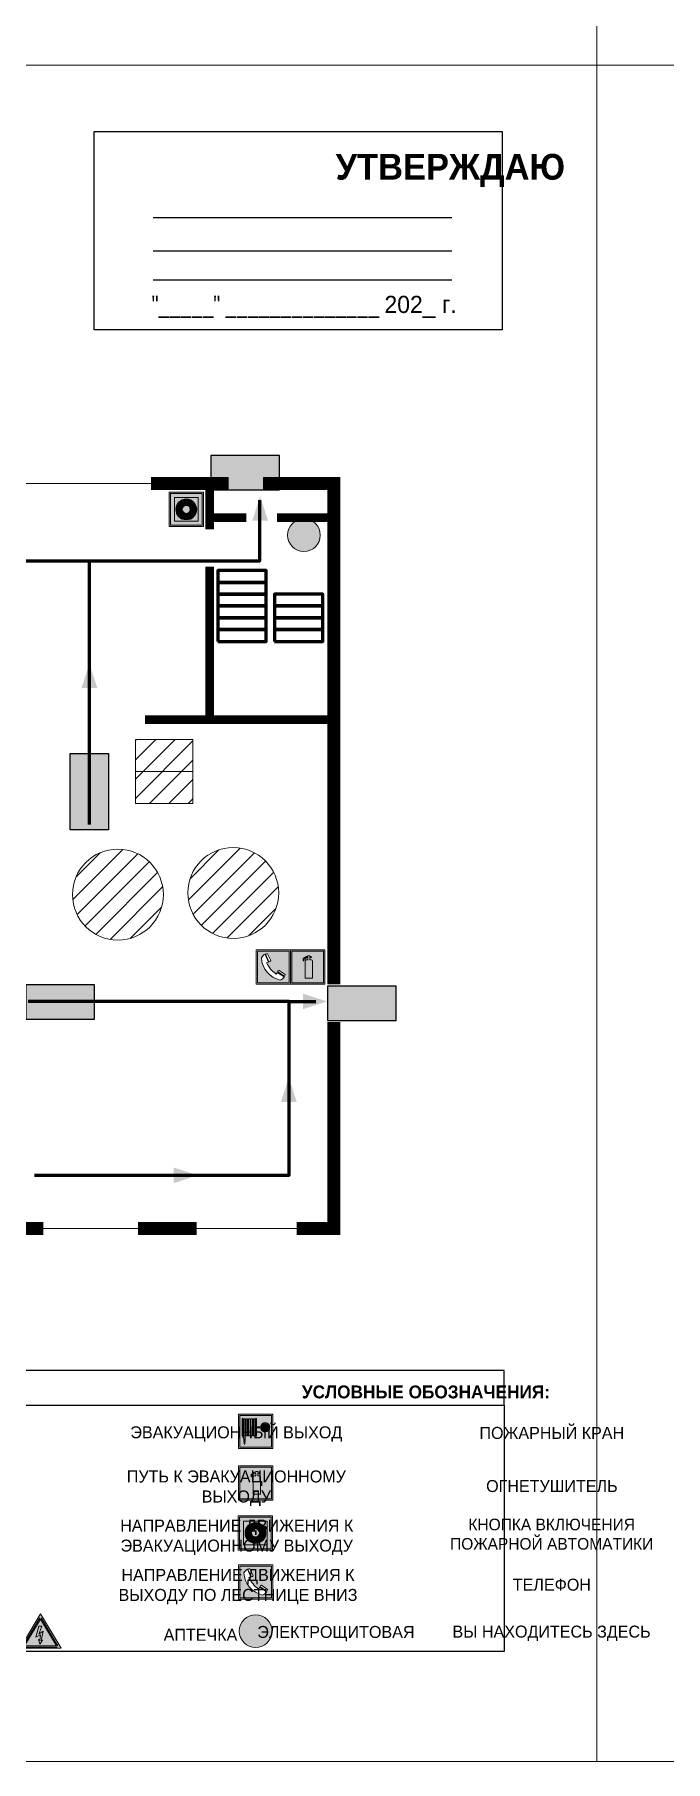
# Model space of a CAD drawing. Header units: millimetres. Extents: x 13810 to 67229, y 12374 to 21950.
# Drawn here: x 19528.7 to 19675.6, y 13756.9 to 14159.1 of the extents above; entities that cross this region are included whole.
import ezdxf

# ---------------------------------------------------------------- set-up
doc = ezdxf.new("R2010")
doc.units = ezdxf.units.MM
doc.layers.add('План_Штампы', color=7, linetype='Continuous')
doc.styles.add('обычный', font='arial.ttf')
pattern_1 = [(45, (-1655.915, 12354.516), (-2.24506403, 2.24506403), [])]

# ---------------------------------------------------------------- blocks, each defined once
blk = doc.blocks.new('A$C3E6D3DDE')
at = {"lineweight": 5}
h = blk.add_hatch(color=40, dxfattribs=at)
h.paths.add_polyline_path([(24.1, 1.45), (16.46, -11.35), (31.74, -11.35)])
h.paths.add_polyline_path([(24.09, -0.46), (30.03, -10.41), (18.14, -10.41)], flags=16)
h.paths.add_polyline_path([(24.54, -3.08), (23.41, -6.02), (25.13, -5.01), (24.33, -8.5), (24.82, -8.27), (23.79, -9.86), (23.4, -8.04), (23.8, -8.43), (24.04, -6.29), (22.39, -7.25), (23.44, -3.08)], flags=0)
h = blk.add_hatch(color=256, dxfattribs=at)
h.paths.add_polyline_path([(24.37, 0.03, 0.567511), (23.82, 0.03), (17.59, -10.4, 0.582454), (17.86, -10.88), (30.32, -10.88, 0.582149), (30.6, -10.4)])
h.paths.add_polyline_path([(24.09, -0.46), (18.14, -10.41), (30.03, -10.41)], flags=16)
h.paths.add_polyline_path([(24.54, -3.08), (23.41, -6.02), (25.13, -5.01), (24.33, -8.5), (24.82, -8.27), (23.79, -9.86), (23.4, -8.04), (23.8, -8.43), (24.04, -6.29), (22.39, -7.25), (23.44, -3.08)], flags=0)
h = blk.add_hatch(color=40, dxfattribs=at)
h.paths.add_polyline_path([(24.09, -0.46), (18.14, -10.41), (30.03, -10.41)])
h.paths.add_polyline_path([(24.82, -8.27), (23.79, -9.86), (23.4, -8.04), (23.8, -8.43), (24.04, -6.29), (22.39, -7.25), (23.44, -3.08), (24.54, -3.08), (23.41, -6.02), (25.13, -5.01), (24.33, -8.5)], flags=16)
at = {"color": 40, "lineweight": 5}
for p, q in [((16.46, -11.35), (24.1, 1.45)), ((24.1, 1.45), (31.74, -11.35))]:
    blk.add_line(p, q, dxfattribs=at)
at = {"lineweight": 5}
for p, q in [((17.59, -10.4), (23.82, 0.03)), ((24.37, 0.03), (30.6, -10.4)), ((18.14, -10.41), (24.09, -0.46)), ((23.44, -3.08), (22.39, -7.25)), ((22.39, -7.25), (24.04, -6.29)), ((23.41, -6.02), (24.54, -3.08)), ((25.13, -5.01), (23.41, -6.02)), ((24.54, -3.08), (23.44, -3.08)), ((24.04, -6.29), (23.8, -8.43)), ((24.09, -0.46), (30.03, -10.41)), ((24.33, -8.5), (25.13, -5.01)), ((17.86, -10.88), (30.32, -10.88)), ((18.14, -10.41), (30.03, -10.41)), ((23.8, -8.43), (23.4, -8.04)), ((23.4, -8.04), (23.79, -9.86)), ((23.79, -9.86), (24.82, -8.27)), ((24.82, -8.27), (24.33, -8.5))]:
    blk.add_line(p, q, dxfattribs=at)
at = {"color": 50, "lineweight": 5}
blk.add_line((31.74, -11.35), (16.46, -11.35), dxfattribs=at)
blk = doc.blocks.new('A$C37112FD5')
at = {"true_color": 0xf5f5ff}
h = blk.add_hatch(color=7, dxfattribs=at)
h.dxf.hatch_style = 1
h.paths.add_polyline_path([(12.8, -7.4), (0, -7.4), (0, -20.2), (12.8, -20.2)])
h.paths.add_polyline_path([(12.29, -7.91), (12.29, -19.69), (0.51, -19.69), (0.51, -7.91)], flags=16)
h.paths.add_polyline_path([(4.98, -9.04, -0.42597), (5.17, -9.22), (5.17, -12.25), (5.17, -15.29, -0.432244), (4.98, -15.47), (4.83, -15.47, -0.42597), (4.64, -15.29), (4.64, -12.25), (4.64, -9.22, -0.432244), (4.83, -9.04)], flags=0)
h.paths.add_polyline_path([(4.28, -9.22), (4.28, -12.25), (4.28, -15.29, -0.432244), (4.09, -15.47), (3.94, -15.47, -0.42597), (3.75, -15.29), (3.75, -12.25), (3.75, -9.22, -0.432244), (3.94, -9.04), (4.09, -9.04, -0.42597)], flags=0)
h.paths.add_polyline_path([(5.72, -9.04), (5.87, -9.04, -0.42597), (6.06, -9.22), (6.06, -12.25), (6.06, -15.29, -0.432244), (5.87, -15.47), (5.72, -15.47, -0.42597), (5.53, -15.29), (5.53, -12.25), (5.53, -9.22, -0.432244)], flags=0)
h.paths.add_polyline_path([(6.42, -8.9), (6.5, -8.9, -0.42597), (6.69, -9.08), (6.69, -12.03), (8.21, -12.03, -15.824349), (8.21, -12.47), (6.69, -12.47), (6.69, -15.42, -0.432244), (6.5, -15.6), (6.42, -15.6)], flags=0)
h.paths.add_polyline_path([(3.39, -9.22), (3.39, -12.25), (3.39, -15.29, -0.432244), (3.2, -15.47), (3.05, -15.47, -0.42597), (2.85, -15.29), (2.85, -12.25), (2.85, -9.22, -0.432244), (3.05, -9.04), (3.2, -9.04, -0.42597)], flags=0)
h.paths.add_polyline_path([(2.5, -9.22), (2.5, -16.71), (1.96, -16.71), (1.96, -9.22, -0.432244), (2.15, -9.04), (2.31, -9.04, -0.42597)], flags=0)
h.paths.add_polyline_path([(1.61, -8.9), (1.61, -15.6), (1.57, -15.6, -0.42597), (1.37, -15.42), (1.37, -12.03), (1.37, -9.09, -0.432244), (1.57, -8.9)], flags=0)
h.paths.add_polyline_path([(9.76, -10.81), (9.76, -12.03), (8.49, -12.03, -0.336371)], flags=0)
h.paths.add_polyline_path([(8.49, -12.47), (9.76, -12.47), (9.76, -13.7, -0.336371)], flags=0)
h.paths.add_polyline_path([(10.11, -10.81, -0.336371), (11.38, -12.03), (10.11, -12.03)], flags=0)
h.paths.add_polyline_path([(10.11, -12.47), (11.38, -12.47, -0.336371), (10.11, -13.7)], flags=0)
h.paths.add_polyline_path([(2.5, -16.84), (2.5, -17.05), (1.97, -17.05), (1.97, -16.84)], flags=0)
h.paths.add_polyline_path([(2.5, -17.24, -0.033778), (2.24, -18.6, -0.033778), (1.97, -17.24)], flags=0)
h = blk.add_hatch(color=242)
h.dxf.hatch_style = 1
h.paths.add_polyline_path([(12.29, -7.91), (0.51, -7.91), (0.51, -19.69), (12.29, -19.69)])
h.paths.add_polyline_path([(6.42, -15.6), (6.42, -8.9), (6.5, -8.9, -0.42597), (6.69, -9.08), (6.69, -12.03), (8.21, -12.03, -15.824349), (8.21, -12.47), (6.69, -12.47), (6.69, -15.42, -0.432244), (6.5, -15.6)], flags=16)
h.paths.add_polyline_path([(5.87, -15.47), (5.72, -15.47, -0.42597), (5.53, -15.29), (5.53, -12.25), (5.53, -9.22, -0.432244), (5.72, -9.04), (5.87, -9.04, -0.42597), (6.06, -9.22), (6.06, -12.25), (6.06, -15.29, -0.432244)], flags=16)
h.paths.add_polyline_path([(4.98, -15.47), (4.83, -15.47, -0.42597), (4.64, -15.29), (4.64, -12.25), (4.64, -9.22, -0.432244), (4.83, -9.04), (4.98, -9.04, -0.42597), (5.17, -9.22), (5.17, -12.25), (5.17, -15.29, -0.432244)], flags=16)
h.paths.add_polyline_path([(4.09, -15.47), (3.94, -15.47, -0.42597), (3.75, -15.29), (3.75, -12.25), (3.75, -9.22, -0.432244), (3.94, -9.04), (4.09, -9.04, -0.42597), (4.28, -9.22), (4.28, -12.25), (4.28, -15.29, -0.432244)], flags=16)
h.paths.add_polyline_path([(3.2, -15.47), (3.05, -15.47, -0.42597), (2.85, -15.29), (2.85, -12.25), (2.85, -9.22, -0.432244), (3.05, -9.04), (3.2, -9.04, -0.42597), (3.39, -9.22), (3.39, -12.25), (3.39, -15.29, -0.432244)], flags=16)
h.paths.add_polyline_path([(2.5, -17.05), (1.97, -17.05), (1.97, -16.84), (2.5, -16.84)], flags=16)
h.paths.add_polyline_path([(2.5, -17.24, -0.033778), (2.24, -18.6, -0.033778), (1.97, -17.24)], flags=16)
h.paths.add_polyline_path([(2.5, -16.71), (1.96, -16.71), (1.96, -9.22, -0.432244), (2.15, -9.04), (2.31, -9.04, -0.42597), (2.5, -9.22)], flags=16)
h.paths.add_polyline_path([(1.61, -15.6), (1.57, -15.6, -0.42597), (1.37, -15.42), (1.37, -12.03), (1.37, -9.09, -0.432244), (1.57, -8.9), (1.61, -8.9)], flags=16)
h.paths.add_polyline_path([(8.49, -12.47), (9.76, -12.47), (9.76, -13.7, -0.336371)], flags=0)
h.paths.add_polyline_path([(10.11, -13.7), (10.11, -12.47), (11.38, -12.47, -0.336371)], flags=0)
h.paths.add_polyline_path([(8.49, -12.03, -0.336371), (9.76, -10.81), (9.76, -12.03)], flags=0)
h.paths.add_polyline_path([(10.11, -12.03), (10.11, -10.81, -0.336371), (11.38, -12.03)], flags=0)
h = blk.add_hatch(color=7, dxfattribs=at)
h.dxf.hatch_style = 1
h.paths.add_polyline_path([(1.61, -8.9), (1.57, -8.9, 0.432244), (1.37, -9.09), (1.37, -12.03), (1.37, -15.42, 0.42597), (1.57, -15.6), (1.61, -15.6)])
h.paths.add_polyline_path([(2.5, -9.22, 0.42597), (2.31, -9.04), (2.15, -9.04, 0.432244), (1.96, -9.22), (1.96, -16.71), (2.5, -16.71)])
h.paths.add_polyline_path([(2.5, -16.84), (1.97, -16.84), (1.97, -17.05), (2.5, -17.05)])
h.paths.add_polyline_path([(2.5, -17.24), (1.97, -17.24, 0.033778), (2.24, -18.6, 0.033778)])
h.paths.add_polyline_path([(3.39, -12.25), (3.39, -9.22, 0.42597), (3.2, -9.04), (3.05, -9.04, 0.432244), (2.85, -9.22), (2.85, -12.25), (2.85, -15.29, 0.42597), (3.05, -15.47), (3.2, -15.47, 0.432244), (3.39, -15.29)])
h.paths.add_polyline_path([(4.28, -12.25), (4.28, -9.22, 0.42597), (4.09, -9.04), (3.94, -9.04, 0.432244), (3.75, -9.22), (3.75, -12.25), (3.75, -15.29, 0.42597), (3.94, -15.47), (4.09, -15.47, 0.432244), (4.28, -15.29)])
h.paths.add_polyline_path([(5.17, -12.25), (5.17, -9.22, 0.42597), (4.98, -9.04), (4.83, -9.04, 0.432244), (4.64, -9.22), (4.64, -12.25), (4.64, -15.29, 0.42597), (4.83, -15.47), (4.98, -15.47, 0.432244), (5.17, -15.29)])
h.paths.add_polyline_path([(6.06, -12.25), (6.06, -9.22, 0.42597), (5.87, -9.04), (5.72, -9.04, 0.432244), (5.53, -9.22), (5.53, -12.25), (5.53, -15.29, 0.42597), (5.72, -15.47), (5.87, -15.47, 0.432244), (6.06, -15.29)])
h.paths.add_polyline_path([(6.69, -12.47), (8.21, -12.47, 15.824349), (8.21, -12.03), (6.69, -12.03), (6.69, -9.08, 0.42597), (6.5, -8.9), (6.42, -8.9), (6.42, -15.6), (6.5, -15.6, 0.432244), (6.69, -15.42)])
h.paths.add_polyline_path([(8.49, -12.47), (9.76, -12.47), (9.76, -13.7, -0.336371)], flags=16)
h.paths.add_polyline_path([(8.49, -12.03, -0.336371), (9.76, -10.81), (9.76, -12.03)], flags=16)
h.paths.add_polyline_path([(10.11, -12.47), (11.38, -12.47, -0.336371), (10.11, -13.7)], flags=16)
h.paths.add_polyline_path([(10.11, -12.03), (10.11, -10.81, -0.336371), (11.38, -12.03)], flags=16)
h = blk.add_hatch(color=242)
h.dxf.hatch_style = 1
h.paths.add_polyline_path([(9.76, -10.81, 0.336371), (8.49, -12.03), (9.76, -12.03)])
h.paths.add_polyline_path([(10.11, -10.81), (10.11, -12.03), (11.38, -12.03, 0.336371)])
h.paths.add_polyline_path([(11.38, -12.47), (10.11, -12.47), (10.11, -13.7, 0.336371)])
h.paths.add_polyline_path([(9.76, -12.47), (8.49, -12.47, 0.336371), (9.76, -13.7)])
at = {"color": 242, "lineweight": 5}
for p, q in [((0, -20.2), (0, -7.4)), ((0, -7.4), (12.8, -7.4)), ((1.37, -12.03), (1.37, -9.08)), ((1.37, -12.03), (1.37, -15.42)), ((1.57, -8.9), (1.61, -8.9)), ((1.61, -8.9), (1.61, -15.6)), ((1.96, -16.71), (1.96, -9.22)), ((2.15, -9.04), (2.31, -9.04)), ((2.5, -16.71), (2.5, -9.22)), ((2.85, -12.25), (2.85, -9.22)), ((2.85, -12.25), (2.85, -15.29)), ((3.05, -9.04), (3.2, -9.04)), ((3.39, -12.25), (3.39, -9.22)), ((3.39, -12.25), (3.39, -15.29)), ((3.75, -12.25), (3.75, -9.22)), ((3.75, -12.25), (3.75, -15.29)), ((3.94, -9.04), (4.09, -9.04)), ((4.28, -12.25), (4.28, -9.22)), ((4.28, -12.25), (4.28, -15.29)), ((4.64, -12.25), (4.64, -9.22)), ((4.64, -12.25), (4.64, -15.29)), ((4.83, -9.04), (4.98, -9.04)), ((5.17, -12.25), (5.17, -9.22)), ((5.17, -12.25), (5.17, -15.29)), ((5.53, -12.25), (5.53, -9.22)), ((5.53, -12.25), (5.53, -15.29)), ((5.72, -9.04), (5.87, -9.04)), ((6.06, -12.25), (6.06, -9.22)), ((6.06, -12.25), (6.06, -15.29)), ((6.42, -8.9), (6.42, -15.6)), ((6.5, -8.9), (6.42, -8.9)), ((6.69, -12.03), (6.69, -9.08)), ((8.21, -12.03), (6.69, -12.03)), ((8.21, -12.47), (6.69, -12.47)), ((6.69, -12.47), (6.69, -15.42)), ((9.76, -12.03), (8.49, -12.03)), ((9.76, -12.47), (8.49, -12.47)), ((9.76, -10.81), (9.76, -12.03)), ((9.76, -12.47), (9.76, -13.7)), ((10.11, -10.81), (10.11, -12.03)), ((11.38, -12.03), (10.11, -12.03)), ((11.38, -12.47), (10.11, -12.47)), ((10.11, -12.47), (10.11, -13.7)), ((12.8, -20.2), (12.8, -7.4)), ((1.57, -15.6), (1.61, -15.6)), ((1.96, -16.71), (2.5, -16.71)), ((1.97, -16.84), (2.5, -16.84)), ((1.97, -17.05), (1.97, -16.84)), ((2.5, -17.05), (1.97, -17.05)), ((1.97, -17.24), (2.5, -17.24)), ((2.5, -16.84), (2.5, -17.05)), ((3.05, -15.47), (3.2, -15.47)), ((3.94, -15.47), (4.09, -15.47)), ((4.83, -15.47), (4.98, -15.47)), ((5.72, -15.47), (5.87, -15.47)), ((6.42, -15.6), (6.5, -15.6)), ((0, -20.2), (12.8, -20.2))]:
    blk.add_line(p, q, dxfattribs=at)
blk.add_lwpolyline([(0.51, -7.91), (12.29, -7.91), (12.29, -19.69), (0.51, -19.69)], close=True, dxfattribs=at)
for centre, radius, start, end in [((1.56, -9.09), 0.182, 87.10267, 180.60715), ((2.15, -9.22), 0.182, 87.10267, 180.60715), ((2.32, -9.22), 0.182, 359.39285, 92.89733), ((3.04, -9.22), 0.182, 87.10267, 180.60715), ((3.21, -9.22), 0.182, 359.39285, 92.89733), ((3.93, -9.22), 0.182, 87.10267, 180.60715), ((4.1, -9.22), 0.182, 359.39285, 92.89733), ((4.82, -9.22), 0.182, 87.10267, 180.60715), ((4.99, -9.22), 0.182, 359.39285, 92.89733), ((5.71, -9.22), 0.182, 87.10267, 180.60715), ((5.88, -9.22), 0.182, 359.39285, 92.89733), ((6.51, -9.09), 0.182, 359.39285, 92.89733), ((9.93, -12.25), 1.74, 187.23185, 172.76815), ((9.93, -12.25), 1.46, 96.99266, 171.35851), ((9.93, -12.25), 1.46, 188.64149, 263.00734), ((9.93, -12.25), 1.46, 8.64149, 83.00734), ((9.93, -12.25), 1.46, 276.99266, 351.35851), ((1.56, -15.42), 0.182, 179.39285, 272.89733), ((12.17, -15.98), 10.27, 187.04098, 194.7793), ((-7.7, -15.98), 10.27, 345.2207, 352.95902), ((3.04, -15.29), 0.182, 179.39285, 272.89733), ((3.21, -15.29), 0.182, 267.10267, 0.60715), ((3.93, -15.29), 0.182, 179.39285, 272.89733), ((4.1, -15.29), 0.182, 267.10267, 0.60715), ((4.82, -15.29), 0.182, 179.39285, 272.89733), ((4.99, -15.29), 0.182, 267.10267, 0.60715), ((5.71, -15.29), 0.182, 179.39285, 272.89733), ((5.88, -15.29), 0.182, 267.10267, 0.60715), ((6.51, -15.42), 0.182, 267.10267, 0.60715)]:
    blk.add_arc(centre, radius, start, end, dxfattribs=at)
blk = doc.blocks.new('A$C7B8C2D5B')
at = {"lineweight": 0}
h = blk.add_hatch(color=5, dxfattribs=at)
h.dxf.hatch_style = 1
h.paths.add_polyline_path([(1.4, -3.02, 1), (-2.11, -3.02, 1)])
at = {"color": 5, "lineweight": 0}
blk.add_circle((-0.36, -3.02), 1.75, dxfattribs=at)
blk = doc.blocks.new('A$C456E1F9C')
at = {"lineweight": 5}
h = blk.add_hatch(color=242, dxfattribs=at)
h.paths.add_polyline_path([(0.51, -1.47), (0.51, -13.26), (12.29, -13.26), (12.29, -1.47)])
h.paths.add_polyline_path([(5.42, -4.95, -0.254479), (4.78, -5.4), (3.52, -2.53, -0.209735), (4.23, -2.4)], flags=16)
h.paths.add_polyline_path([(8.53, -8.6), (10.87, -10.17), (10.54, -10.76), (8.03, -9.13, -0.192251)], flags=16)
h.paths.add_polyline_path([(4.61, -5.49, 0.005518), (3.87, -5.72, 0.128647), (7.49, -10.01, 0.00809), (7.83, -9.33), (10.47, -10.97, -0.16736), (8.99, -12.25, -0.327862), (1.95, -3.95, -0.166952), (3.36, -2.62)], flags=16)
at = {"color": 242, "lineweight": 5}
for p, q in [((0, -13.77), (0, -0.97)), ((12.8, -0.97), (0, -0.97)), ((4.61, -5.49), (3.36, -2.62)), ((3.52, -2.53), (4.78, -5.4)), ((4.23, -2.4), (5.42, -4.95)), ((12.8, -13.77), (12.8, -0.97)), ((7.83, -9.33), (10.47, -10.97)), ((8.03, -9.13), (10.54, -10.76)), ((10.81, -10.12), (8.53, -8.6)), ((10.54, -10.76), (10.8, -10.3)), ((10.8, -10.3), (10.81, -10.12)), ((0, -13.77), (12.8, -13.77))]:
    blk.add_line(p, q, dxfattribs=at)
blk.add_lwpolyline([(0.51, -1.47), (12.29, -1.47), (12.29, -13.26), (0.51, -13.26)], close=True, dxfattribs=at)
for centre, radius, start, end in [((4.59, -5.34), 2.99, 114.28453, 152.19739), ((11.12, -3.31), 9.19, 183.99153, 256.60086), ((4.02, -3.27), 0.891, 76.32839, 123.70924), ((14.98, -39.1), 35.17, 107.14873, 108.41345), ((13.86, -0.94), 11.08, 205.55365, 234.87622), ((4.68, -4.59), 0.824, 276.9621, 334.07228), ((-13.31, 0.8), 23.44, 332.54871, 334.40268), ((8.94, -9.5), 0.989, 114.40924, 157.93883), ((7.87, -9.46), 3, 291.92908, 329.9329)]:
    blk.add_arc(centre, radius, start, end, dxfattribs=at)
blk = doc.blocks.new('A$C54414219')
at = {"true_color": 0xffffff}
h = blk.add_hatch(color=7, dxfattribs=at)
h.paths.add_polyline_path([(2.39, -9.45), (2.39, -18.3), (11.23, -18.3), (11.23, -9.45)], flags=0)
h.paths.add_polyline_path([(10.71, -13.87, -1), (2.92, -13.87, -1)], flags=0)
h.paths.add_polyline_path([(8.3, -13.87, -1), (5.33, -13.87, -1)], flags=0)
h.paths.add_polyline_path([(0.41, -7.47), (0.41, -20.27), (13.21, -20.27), (13.21, -7.47)])
h.paths.add_polyline_path([(0.92, -19.77), (12.71, -19.77), (12.71, -7.98), (0.92, -7.98)], flags=16)
h.paths.add_polyline_path([(11.23, -9.45), (11.23, -18.3), (2.39, -18.3), (2.39, -9.45)], flags=0)
at = {"lineweight": 5}
h = blk.add_hatch(color=242, dxfattribs=at)
h.paths.add_polyline_path([(12.71, -7.98), (0.92, -7.98), (0.92, -19.77), (12.71, -19.77)])
h.paths.add_polyline_path([(11.23, -18.3), (2.39, -18.3), (2.39, -9.45), (11.23, -9.45)], flags=16)
h.paths.add_polyline_path([(10.71, -13.87, -1), (2.92, -13.87, -1)], flags=0)
h.paths.add_polyline_path([(8.3, -13.87, -1), (5.33, -13.87, -1)], flags=0)
at = {"true_color": 0xffffff}
h = blk.add_hatch(color=7, dxfattribs=at)
h.paths.add_polyline_path([(2.39, -9.45), (2.39, -18.3), (11.23, -18.3), (11.23, -9.45)])
h.paths.add_polyline_path([(10.71, -13.87, -1), (2.92, -13.87, -1)], flags=16)
h.paths.add_polyline_path([(8.3, -13.87, -1), (5.33, -13.87, -1)], flags=0)
at = {"lineweight": 5}
h = blk.add_hatch(color=242, dxfattribs=at)
h.paths.add_polyline_path([(2.92, -13.87, 1), (10.71, -13.87, 1)])
h.paths.add_polyline_path([(8.3, -13.87, -1), (5.33, -13.87, -1)], flags=16)
at = {"color": 242, "lineweight": 5}
for p, q in [((0.41, -20.27), (0.41, -7.47)), ((0.41, -7.47), (13.21, -7.47)), ((0.41, -7.47), (13.21, -7.47)), ((13.21, -20.27), (13.21, -7.47)), ((0.41, -20.27), (13.21, -20.27))]:
    blk.add_line(p, q, dxfattribs=at)
for points in [[(0.92, -7.98), (12.71, -7.98), (12.71, -19.77), (0.92, -19.77)], [(2.39, -9.45), (11.23, -9.45), (11.23, -18.3), (2.39, -18.3)]]:
    blk.add_lwpolyline(points, close=True, dxfattribs=at)
for radius in [3.89, 1.49]:
    blk.add_circle((6.81, -13.87), radius, dxfattribs=at)
blk = doc.blocks.new('A$C3AD82952')
at = {"true_color": 0xf5f5ff}
h = blk.add_hatch(color=7, dxfattribs=at)
h.dxf.hatch_style = 1
h.paths.add_polyline_path([(8.21, 8.73, 0.414214), (7.89, 9.05), (7.22, 9.05), (7.22, 9.92), (7.59, 9.92, 1), (7.57, 10.36), (7.22, 10.36), (7.22, 10.6), (6.43, 10.6), (6.43, 10.36), (6.01, 10.36), (4.74, 9.59), (4.74, 8.69), (4.98, 8.73), (4.98, 9.26), (6.12, 9.91), (6.43, 9.91), (6.43, 9.05), (5.76, 9.05, 0.414214), (5.44, 8.73), (5.44, 2.2), (8.21, 2.2)], flags=0)
h.paths.add_polyline_path([(12.8, 12.8), (0, 12.8), (0, 0), (12.8, 0)])
h.paths.add_polyline_path([(0.51, 12.29), (12.29, 12.29), (12.29, 0.51), (0.51, 0.51)], flags=16)
h.paths.add_polyline_path([(4.74, 9.59), (6.01, 10.36), (6.43, 10.36), (6.43, 10.6), (7.22, 10.6), (7.22, 10.36), (7.59, 10.36, -0.94586), (7.59, 9.92), (7.22, 9.92), (7.22, 9.05), (7.89, 9.05, -0.414214), (8.21, 8.73), (8.21, 2.2), (5.44, 2.2), (5.44, 8.73, -0.414214), (5.76, 9.05), (6.43, 9.05), (6.43, 9.91), (6.12, 9.91), (4.98, 9.26), (4.98, 8.73), (4.74, 8.69)], flags=0)
h = blk.add_hatch(color=242)
h.dxf.hatch_style = 1
h.paths.add_polyline_path([(12.29, 12.29), (0.51, 12.29), (0.51, 0.51), (12.29, 0.51)])
h.paths.add_polyline_path([(4.74, 8.69), (4.74, 9.59), (6.01, 10.36), (6.43, 10.36), (6.43, 10.6), (7.22, 10.6), (7.22, 10.36), (7.59, 10.36, -0.94586), (7.59, 9.92), (7.22, 9.92), (7.22, 9.05), (7.89, 9.05, -0.414214), (8.21, 8.73), (8.21, 2.2), (5.44, 2.2), (5.44, 8.73, -0.414214), (5.76, 9.05), (6.43, 9.05), (6.43, 9.91), (6.12, 9.91), (4.98, 9.26), (4.98, 8.73)], flags=16)
h = blk.add_hatch(color=7, dxfattribs=at)
h.dxf.hatch_style = 1
h.paths.add_polyline_path([(8.21, 8.73, 0.414214), (7.89, 9.05), (7.22, 9.05), (7.22, 9.92), (7.59, 9.92, 1), (7.57, 10.36), (7.22, 10.36), (7.22, 10.6), (6.43, 10.6), (6.43, 10.36), (6.01, 10.36), (4.74, 9.59), (4.74, 8.69), (4.98, 8.73), (4.98, 9.26), (6.12, 9.91), (6.43, 9.91), (6.43, 9.05), (5.76, 9.05, 0.414214), (5.44, 8.73), (5.44, 2.2), (8.21, 2.2)])
at = {"color": 242, "lineweight": 5}
for p, q in [((0, 0), (0, 12.8)), ((0, 12.8), (12.8, 12.8)), ((6.01, 10.36), (4.74, 9.59)), ((4.74, 9.59), (4.74, 8.69)), ((4.74, 8.69), (4.98, 8.73)), ((4.98, 9.26), (6.12, 9.91)), ((4.98, 8.73), (4.98, 9.26)), ((5.44, 2.2), (5.44, 8.73)), ((5.76, 9.05), (6.43, 9.05)), ((6.01, 10.36), (6.43, 10.36)), ((6.12, 9.91), (6.43, 9.91)), ((7.22, 10.6), (6.43, 10.6)), ((6.43, 10.6), (6.43, 10.36)), ((6.43, 9.91), (6.43, 9.05)), ((7.22, 10.36), (7.22, 10.6)), ((7.59, 10.36), (7.22, 10.36)), ((7.22, 9.05), (7.22, 9.92)), ((7.59, 9.92), (7.22, 9.92)), ((7.89, 9.05), (7.22, 9.05)), ((8.21, 2.2), (8.21, 8.73)), ((12.8, 0), (12.8, 12.8)), ((0, 0), (12.8, 0)), ((5.44, 2.2), (8.21, 2.2))]:
    blk.add_line(p, q, dxfattribs=at)
blk.add_lwpolyline([(0.51, 12.29), (12.29, 12.29), (12.29, 0.51), (0.51, 0.51)], close=True, dxfattribs=at)
for centre, radius, start, end in [((5.76, 8.73), 0.32, 90, 180), ((7.58, 10.14), 0.223, 273.18746, 86.81254), ((7.89, 8.73), 0.32, 0, 90)]:
    blk.add_arc(centre, radius, start, end, dxfattribs=at)
blk = doc.blocks.new('A$C7B4425F7')
at = {"true_color": 0xffffff}
blk.add_hatch(color=7, dxfattribs=at).paths.add_polyline_path([(0, 0), (-16, 0), (-16, -8), (0, -8)])
h = blk.add_hatch(color=126)
h.paths.add_polyline_path([(-0.2, -0.2), (-15.8, -0.2), (-15.8, -7.8), (-0.2, -7.8)])
h.paths.add_polyline_path([(-11.76, -2.03), (-11.76, -3.66), (-11.17, -3.66, -0.568275), (-11.17, -6.18), (-12.58, -6.18), (-12.58, -2.03)], flags=16)
h.paths.add_polyline_path([(-13.33, -4.12, -0.495768), (-13.59, -6.18), (-15.03, -6.18), (-15.03, -2.03), (-13.59, -2.03, -0.487973)], flags=16)
h.paths.add_polyline_path([(-10.25, -2.03), (-9.48, -2.03), (-9.48, -6.18), (-10.25, -6.18)], flags=16)
h.paths.add_polyline_path([(-13.84, -3.69), (-14.24, -3.69), (-14.24, -3.03), (-13.9, -3.03, -0.692621)], flags=0)
h.paths.add_polyline_path([(-9.15, -2.03), (-8.4, -2.03), (-8.04, -3.07), (-7.68, -2.03), (-6.93, -2.03), (-7.64, -4.1), (-6.93, -6.18), (-7.68, -6.18), (-8.04, -5.14), (-8.4, -6.18), (-9.15, -6.18), (-8.44, -4.1)], flags=16)
h.paths.add_polyline_path([(-11.76, -4.46), (-11.42, -4.46, -0.692621), (-11.36, -5.12), (-11.76, -5.12)], flags=0)
h.paths.add_polyline_path([(-13.9, -5.2), (-14.24, -5.2), (-14.24, -4.55), (-13.84, -4.55, -0.708038)], flags=0)
edge = h.paths.add_edge_path(flags=16)
edge.add_ellipse((-5.51, -4.08), major_axis=(0, 2.05), ratio=0.586184, start_angle=0, end_angle=360)
edge = h.paths.add_edge_path(flags=0)
edge.add_ellipse((-5.51, -4.08), major_axis=(0, 1.14), ratio=0.454828, start_angle=0, end_angle=360)
h.paths.add_polyline_path([(-4.13, -4.96, 0.377264), (-3.48, -4.52, 0.0555), (-3.16, -2.03), (-1.66, -2.03), (-1.66, -4.96), (-0.96, -4.96), (-0.96, -7.01), (-1.75, -7.01), (-1.75, -6.18), (-3.3, -6.18), (-3.3, -7.02), (-4.13, -7.02)], flags=16)
h.paths.add_polyline_path([(-2.73, -2.91), (-2.28, -2.91), (-2.28, -4.96), (-3.05, -4.96, 0.079136)], flags=0)
at = {"color": 126}
blk.add_lwpolyline([(-16, -8), (0, -8), (0, 0), (-16, 0)], close=True, dxfattribs=at)
blk = doc.blocks.new('A$C32E8229D')
at = {"true_color": 0xffffff}
blk.add_hatch(color=7, dxfattribs=at).paths.add_polyline_path([(0, 0), (0, -8), (16, -8), (16, 0)])
h = blk.add_hatch(color=126)
h.paths.add_polyline_path([(0.2, -0.2), (15.8, -0.2), (15.8, -7.8), (0.2, -7.8)])
h.paths.add_polyline_path([(13.49, -2.05), (12.08, -2.05), (11.37, -2.63, 0.162397), (11.29, -2.84), (11.29, -3.63), (10.35, -3.63), (10.35, -4.05), (11.68, -4.05), (11.68, -3.48), (12.26, -4.28), (11.29, -5.1), (11.29, -6.78), (11.85, -6.78), (11.85, -5.44), (12.8, -4.64), (12.8, -5.94), (14.46, -5.94), (14.46, -5.39), (13.45, -5.39), (13.45, -3.97), (12.46, -2.59), (13.15, -2.59), (13.69, -3.34), (14.18, -3)], flags=16)
h.paths.add_polyline_path([(10.74, -1.82, 1), (11.8, -1.82, 1)], flags=16)
h.paths.add_polyline_path([(9.39, -3.59), (5.99, -3.59), (6.56, -3.03), (5.91, -3.03), (5.1, -3.83), (5.91, -4.64), (6.56, -4.64), (5.99, -4.09), (9.39, -4.09)], flags=16)
h.paths.add_polyline_path([(4.29, -1.08), (1.72, -1.08), (1.72, -6.6), (4.29, -6.6)], flags=16)
at = {"color": 126}
blk.add_lwpolyline([(16, -8), (0, -8), (0, 0), (16, 0)], close=True, dxfattribs=at)

msp = doc.modelspace()

# ---------------------------------------------------------------- hatches: boundary and pattern name
at = {"lineweight": 0}
h = msp.add_hatch(dxfattribs=at)
h.set_pattern_fill('ANSI31', color=256)
h.set_pattern_definition(pattern_1)
h.paths.add_polyline_path([(19227.39, 13927.5), (19182.89, 13927.5), (19182.89, 13915.49), (19227.39, 13915.49)])
h.paths.add_polyline_path([(19227.39, 13905.97), (19182.89, 13905.97), (19182.89, 13893.96), (19227.39, 13893.96)])
h.paths.add_polyline_path([(19352.58, 13929.44), (19271.27, 13929.44), (19271.27, 13917.43), (19352.58, 13917.43)])
h.paths.add_polyline_path([(19352.58, 13904.75), (19290.87, 13904.75), (19290.87, 13892.74), (19352.58, 13892.74)])
h.paths.add_polyline_path([(19328.15, 13960.87), (19318.87, 13960.87), (19318.87, 13948.62), (19328.15, 13948.62)])
h.paths.add_polyline_path([(19432.98, 13986.99), (19425.52, 13986.99), (19425.52, 13973.61), (19432.98, 13973.61)])
h.paths.add_polyline_path([(19440.45, 13986.99), (19432.98, 13986.99), (19432.98, 13973.61), (19440.45, 13973.61)])
h.paths.add_polyline_path([(19484.48, 13986.99), (19477.01, 13986.99), (19477.01, 13973.61), (19484.48, 13973.61)])
h.paths.add_polyline_path([(19526.39, 13960.46), (19501.75, 13960.46), (19501.75, 13952.13), (19526.39, 13952.13)])
h.paths.add_polyline_path([(19558.69, 13958.78, 1), (19537.54, 13958.78, 1)])
h.paths.add_polyline_path([(19565.59, 13987.44), (19552.2, 13987.44), (19552.2, 13979.98), (19565.59, 13979.98)])
h.paths.add_polyline_path([(19565.59, 13994.9), (19552.2, 13994.9), (19552.2, 13987.44), (19565.59, 13987.44)])
h = msp.add_hatch(dxfattribs=at)
h.set_pattern_fill('ANSI31', color=256)
h.set_pattern_definition(pattern_1)
h.paths.add_polyline_path([(19564.4, 13959.16, 1), (19585.55, 13959.16, 1)])

# ---------------------------------------------------------------- linework, layer by layer
at = {"color": 126, "lineweight": 0, "true_color": 0x008754}
for points in [[(19059.64, 14546.92), (19659.64, 14546.92), (19659.64, 14151.92), (19059.64, 14151.92)], [(19659.64, 14546.92), (20259.64, 14546.92), (20259.64, 14151.92), (19659.64, 14151.92)], [(19059.64, 14151.92), (19659.64, 14151.92), (19659.64, 13756.92), (19059.64, 13756.92)], [(19659.64, 14151.92), (20259.64, 14151.92), (20259.64, 13756.92), (19659.64, 13756.92)]]:
    msp.add_lwpolyline(points, close=True, dxfattribs=at)
for points in [[(19542.58, 14136.52), (19637.58, 14136.52), (19637.58, 14090.31), (19542.58, 14090.31)], [(19494.25, 13839.89), (19638.02, 13839.89), (19638.02, 13847.94), (19494.25, 13847.94)], [(19494.25, 13839.89), (19638.02, 13839.89), (19638.02, 13782.49), (19494.25, 13782.49)]]:
    msp.add_lwpolyline(points, close=True)
for points in [[(19556.33, 14116.47), (19625.86, 14116.47)], [(19556.33, 14108.71), (19625.86, 14108.71)], [(19556.33, 14101.92), (19625.86, 14101.92)]]:
    msp.add_lwpolyline(points)
at = {"lineweight": 0}
for points, const_width in [([(19573.89, 14054.5), (19555.8, 14054.5)], 3), ([(19598.39, 13937.88), (19598.39, 14054.5), (19581.93, 14054.5)], 3), ([(19569.5, 14053.67), (19569.5, 14043.85)], 2), ([(19569.5, 14046.58), (19577.99, 14046.58)], 2), ([(19585.17, 14046.58), (19597.66, 14046.58)], 2), ([(19569.5, 14035.17), (19569.5, 13999.51)], 2), ([(19554.45, 13999.51), (19597.17, 13999.51)], 2), ([(19589.76, 13881.02), (19598.39, 13881.02), (19598.39, 13929.13)], 3), ([(19476.51, 13881.02), (19530.75, 13881.02)], 3), ([(19552.82, 13881.02), (19566.49, 13881.02)], 3)]:
    msp.add_lwpolyline(points, dxfattribs=dict(at, const_width=const_width))
for points in [[(19525.57, 14054.5), (19555.8, 14054.5)], [(19530.75, 13881.02), (19596.44, 13881.02)]]:
    msp.add_lwpolyline(points, dxfattribs=at)
at = {"color": 126, "lineweight": 100, "true_color": 0x008754}
for points in [[(19429.33, 14036.54), (19581.14, 14036.54), (19581.14, 14050.63)], [(19541.45, 14036.54), (19541.45, 13975.11)], [(19587.96, 13933.87), (19527.19, 13933.87)], [(19528.71, 13893.44), (19587.96, 13893.44), (19587.96, 13933.87), (19594.22, 13933.87)]]:
    msp.add_lwpolyline(points, dxfattribs=at)
at = {"lineweight": 100}
for points in [[(19571.38, 14031.48), (19582.64, 14031.48), (19582.64, 14034.23), (19571.38, 14034.23)], [(19571.38, 14028.74), (19582.64, 14028.74), (19582.64, 14031.48), (19571.38, 14031.48)], [(19571.38, 14025.99), (19582.64, 14025.99), (19582.64, 14028.74), (19571.38, 14028.74)], [(19584.56, 14025.99), (19595.81, 14025.99), (19595.81, 14028.74), (19584.56, 14028.74)], [(19571.38, 14023.24), (19582.64, 14023.24), (19582.64, 14025.99), (19571.38, 14025.99)], [(19571.38, 14020.49), (19582.64, 14020.49), (19582.64, 14023.24), (19571.38, 14023.24)], [(19584.56, 14023.24), (19595.81, 14023.24), (19595.81, 14025.99), (19584.56, 14025.99)], [(19584.56, 14020.49), (19595.81, 14020.49), (19595.81, 14023.24), (19584.56, 14023.24)], [(19571.38, 14017.75), (19582.64, 14017.75), (19582.64, 14020.49), (19571.38, 14020.49)], [(19584.56, 14017.75), (19595.81, 14017.75), (19595.81, 14020.49), (19584.56, 14020.49)]]:
    msp.add_lwpolyline(points, close=True, dxfattribs=at)
at = {"lineweight": 0}
for points in [[(19565.59, 13994.9), (19565.59, 13987.44), (19552.2, 13987.44), (19552.2, 13994.9)], [(19565.59, 13987.44), (19565.59, 13979.98), (19552.2, 13979.98), (19552.2, 13987.44)]]:
    msp.add_lwpolyline(points, close=True, dxfattribs=at)
for centre in [(19548.12, 13958.78), (19574.97, 13959.16)]:
    msp.add_circle(centre, 10.58, dxfattribs=at)
at = {"layer": 'План_Штампы', "color": 126, "true_color": 0x008754}
for points in [[(19583.08, 14045.86), (19579.42, 14045.87), (19581.23, 14051.49)], [(19543.32, 14006.91), (19539.66, 14006.92), (19541.47, 14012.54)], [(19591.18, 13932.07), (19591.19, 13935.73), (19596.81, 13933.92)], [(19589.75, 13910.51), (19586.09, 13910.51), (19587.9, 13916.13)], [(19561.09, 13891.57), (19561.09, 13895.23), (19566.71, 13893.43)]]:
    msp.add_solid(points, dxfattribs=at)

# ---------------------------------------------------------------- block references
for name, p, xscale, yscale, zscale in [('A$C54414219', (19559.78, 14057.15), 0.625, 0.625, 0.625), ('A$C7B8C2D5B', (19592.22, 14049.07), 2.177419353276491, 2.177419353276491, 2.177419353276491), ('A$C456E1F9C', (19580.3, 13946.51), 0.625, 0.625, 0.625), ('A$C3AD82952', (19588.3, 13937.91), 0.625, 0.625, 0.625), ('A$C37112FD5', (19576.2, 13842.39), 0.6249984004534781, 0.6249984004534781, 0.6249984004534781), ('A$C3AD82952', (19576.2, 13817.78), 0.625, 0.625, 0.625), ('A$C54414219', (19575.89, 13818.79), 0.625, 0.625, 0.625), ('A$C456E1F9C', (19576.2, 13803.31), 0.625, 0.625, 0.625), ('A$C3E6D3DDE', (19515.04, 13790.36), 0.625, 0.625, 0.625), ('A$C7B8C2D5B', (19580.98, 13793.85), 2.177419353276491, 2.177419353276491, 2.177419353276491)]:
    msp.add_blockref(name, p, dxfattribs=dict(xscale=xscale, yscale=yscale, zscale=zscale))
at = {"layer": 'План_Штампы'}
for p in [(19585.72, 14061.03), (19612.92, 13937.49)]:
    msp.add_blockref('A$C7B4425F7', p, dxfattribs=at)
at = {"layer": 'План_Штампы', "color": 126, "true_color": 0x008754, "xscale": 1.113761976465601, "yscale": 1.113761976465601, "zscale": 1.113761976465601, "rotation": 269.9978653237144}
msp.add_blockref('A$C32E8229D', (19545.93, 13991.65), dxfattribs=at)
at = {"layer": 'План_Штампы', "color": 126, "true_color": 0x008754, "xscale": -1}
msp.add_blockref('A$C32E8229D', (19542.66, 13937.79), dxfattribs=at)

# ---------------------------------------------------------------- texts
at = {"lineweight": 0, "attachment_point": 5, "style": 'обычный'}
for s, insert, char_height, width in [('\\pi-18,l18,t18;{\\fProxima Nova Rg|b1|i0|c204|p2;УТВЕРЖДАЮ\\H1.1997x; }', (19625.52, 14127.4), 6, 126.6484), ('{\\fArial Narrow|b0|i0|c204|p34;"_____" ______________ \\fProxima Nova Rg|b0|i0|c204|p2;202_ г. }', (19591.48, 14095.64), 4, 78.6503), ('{\\fProxima Nova Rg|b1|i0|c204|p2;УСЛОВНЫЕ ОБОЗНАЧЕНИЯ:\\H1.1997x; }', (19619.84, 13842.95), 3, 175.1736), ('\\pi-8.4,l8.4,t8.4;{\\fProxima Nova Rg|b0|i0|c204|p2;ЭВАКУАЦИОННЫЙ ВЫХОД\\H1.6404x; }', (19575.69, 13833.16), 2.8, 126.6484), ('\\pi-8.4,l8.4,t8.4;{\\fProxima Nova Rg|b0|i0|c204|p2;ПОЖАРНЫЙ КРАН\\H1.6404x; }', (19649.15, 13833.4), 2.8, 126.6484), ('\\pi-8.4,l8.4,t8.4;{\\fProxima Nova Rg|b0|i0|c204|p2;ПУТЬ К ЭВАКУАЦИОННОМУ \\PВЫХОДУ }', (19575.7, 13820.55), 2.8, 126.6484), ('\\pi-8.4,l8.4,t8.4;{\\fProxima Nova Rg|b0|i0|c204|p2;ОГНЕТУШИТЕЛЬ\\H1.1997x; }', (19649.17, 13821.04), 2.8, 126.6484), ('\\pi-8.4,l8.4,t8.4;{\\fProxima Nova Rg|b0|i0|c204|p2;НАПРАВЛЕНИЕ ДВИЖЕНИЯ К \\PЭВАКУАЦИОННОМУ ВЫХОДУ}', (19575.79, 13809.11), 2.8, 126.6484), ('\\pi-8.1,l8.1,t8.1;{\\fProxima Nova Rg|b0|i0|c204|p2;КНОПКА ВКЛЮЧЕНИЯ\\PПОЖАРНОЙ АВТОМАТИКИ}', (19649.12, 13809.83), 2.7, 126.6484), ('\\pi-8.4,l8.4,t8.4;{\\fProxima Nova Rg|b0|i0|c204|p2;НАПРАВЛЕНИЕ ДВИЖЕНИЯ К \\PВЫХОДУ ПО ЛЕСТНИЦЕ ВНИЗ}', (19576.08, 13797.63), 2.8, 126.6484), ('\\pi-8.4,l8.4,t8.4;{\\fProxima Nova Rg|b0|i0|c204|p2;ТЕЛЕФОН\\H1.1997x; }', (19649.16, 13798.07), 2.8, 126.6484), ('\\pi-8.4,l8.4,t8.4;{\\fProxima Nova Rg|b0|i0|c204|p2;АПТЕЧКА\\H1.1667x; }', (19567.35, 13786.41), 2.8, 126.6484), ('\\pi-8.4,l8.4,t8.4;{\\fProxima Nova Rg|b0|i0|c204|p2;ЭЛЕКТРОЩИТОВАЯ\\H1.1997x; }', (19598.87, 13786.67), 2.8, 126.6484), ('\\pi-8.4,l8.4,t8.4;{\\fProxima Nova Rg|b0|i0|c204|p2;ВЫ НАХОДИТЕСЬ ЗДЕСЬ\\H1.1997x; }', (19649.09, 13786.75), 2.8, 126.6484)]:
    msp.add_mtext(s, dxfattribs=dict(at, insert=insert, char_height=char_height, width=width))

doc.saveas('drawing.dxf')
